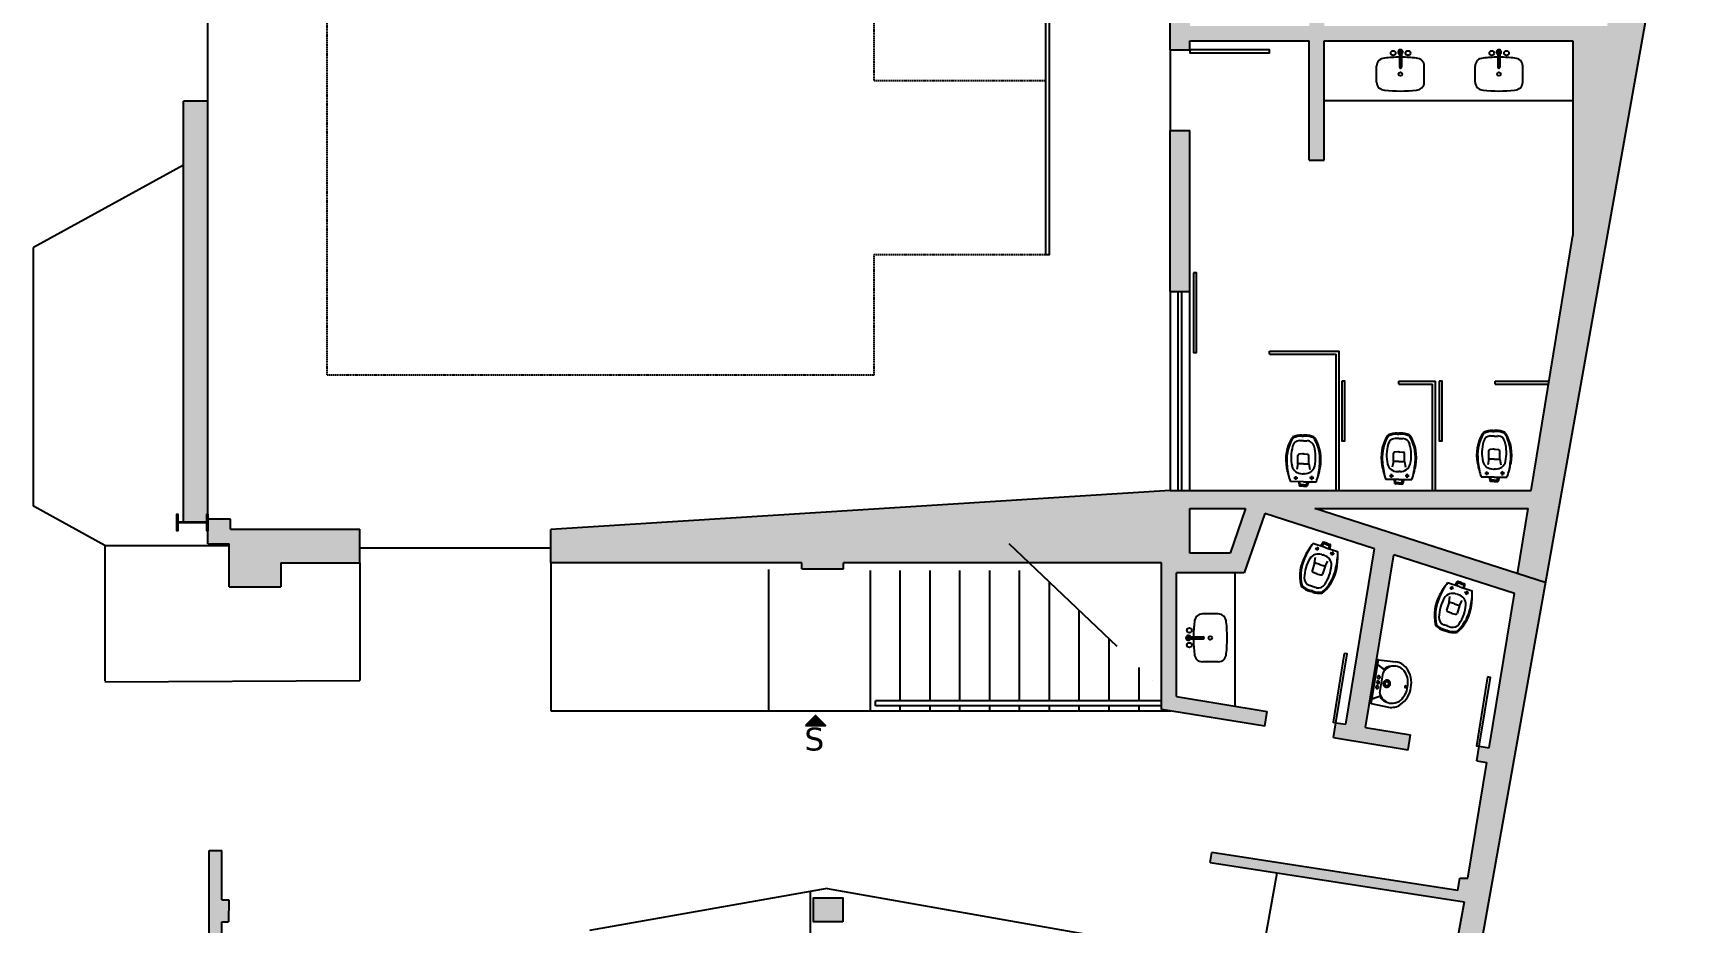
# Model space of a CAD drawing. Extents: x -21354 to 15991, y -13146 to -3381.
# Drawn here: x -19539 to -17862, y -9282 to -8388 of the extents above; entities that cross this region are included whole.
import ezdxf

# ---------------------------------------------------------------- set-up
doc = ezdxf.new("R2010")
doc.units = 0
doc.header["$LTSCALE"] = 100
doc.header["$MEASUREMENT"] = 0
for name, pattern in [('DASHDOT', [2.5, 1.5, -0.5, 0, -0.5]), ('DASHED', [19.05, 12.7, -6.35]), ('HIDDEN', [0.375, 0.25, -0.125])]:
    doc.linetypes.add(name, pattern=pattern)
doc.layers.get('0').update_dxf_attribs({"linetype": 'CONTINUOUS'})
for name, color, linetype in [('4 - HACHURA PAREDE', 251, 'CONTINUOUS'), ('4 - P01', 1, 'CONTINUOUS'), ('4 - P02', 2, 'CONTINUOUS'), ('4 - P03', 3, 'CONTINUOUS'), ('4 - P04', 4, 'CONTINUOUS'), ('4 - P05', 5, 'CONTINUOUS'), ('4 - P06', 6, 'CONTINUOUS'), ('4 - SIMBOLOS', 2, 'CONTINUOUS'), ('4 - TRACP', 1, 'DASHDOT'), ('5 - TEXTO', 1, 'CONTINUOUS'), ('6 - 9.SINALIZAÇÃO', 50, 'CONTINUOUS'), ('HACHURA PAREDE', 250, 'CONTINUOUS')]:
    doc.layers.add(name, color=color, linetype=linetype)
doc.styles.add('NUMERAÇAO', font='verdana.TTF', dxfattribs={"height": 30})

msp = doc.modelspace()

# ---------------------------------------------------------------- hatches: boundary and pattern name
at = {"layer": '4 - HACHURA PAREDE'}
h = msp.add_hatch(color=251, dxfattribs=at)
h.paths.add_polyline_path([(-18018.3, -8940.1), (-18251, -8865.5), (-18036.3, -8865.5), (-18047, -8930.9), (-18018.3, -8940.1), (-17862, -8057.3), (-18396.4, -8057.3), (-18396.4, -8077.3), (-17907.4, -8077.3), (-17957, -8380.3), (-18241.4, -8380.3), (-18241.4, -8260.3), (-18256.4, -8260.3), (-18256.4, -8380.3), (-18376.4, -8380.3), (-18376.4, -8364.3), (-18396.4, -8364.3), (-18396.4, -8404.3), (-18376.4, -8404.3), (-18376.4, -8395.3), (-18256.4, -8395.3), (-18256.4, -8515.3), (-18241.4, -8515.3), (-18241.4, -8395.3), (-17991.4, -8395.3), (-17991.4, -8591), (-18033.3, -8847.3), (-18396.4, -8847.3), (-18396.4, -8847.3), (-18559.5, -8857.5), (-18538.1, -8920), (-18404.9, -8920), (-18404.9, -9067.3), (-18396.2, -9068.7), (-18301.1, -9084.2), (-18298.7, -9069.4), (-18390, -9054.5), (-18390, -8930), (-18321.8, -8930), (-18301, -8870.5), (-18190.8, -8905.8), (-18219.7, -9082.3), (-18229.6, -9080.7), (-18232, -9095.5), (-18157, -9107.8), (-18154.6, -9093), (-18200, -9085.6), (-18171.6, -8912), (-18050.3, -8950.9), (-18075.6, -9105.9), (-18085.5, -9104.3), (-18087.9, -9119.1), (-18078, -9120.7), (-18097, -9236.8), (-18105.1, -9236.8), (-18107.2, -9249.3), (-18354.4, -9211), (-18356, -9221.3), (-18100.9, -9260.8), (-18157.9, -9579.8), (-18165.3, -9578.5), (-18170.3, -9606.5), (-18162.9, -9607.9), (-18220.7, -9931.7), (-18229, -9930.3), (-18233.6, -9955.8), (-18225.2, -9957.3), (-18282.4, -10277.8), (-18290.3, -10276.4), (-18296.3, -10309.8), (-18380.1, -10309.8), (-18438.7, -10917.3), (-18532.7, -11917.3), (-18614.7, -12864.3), (-18615, -12864.3), (-18645.7, -12864.3), (-18645.7, -12932.3), (-18595.5, -12932.3), (-18507.8, -11919.5), (-18413.8, -10919.6), (-18357.4, -10334.8), (-18267.2, -10334.8)])
h.paths.add_polyline_path([(-18336, -8910.1), (-18376.4, -8910.1), (-18376.4, -8865.5), (-18320.4, -8865.5)], flags=16)
h = msp.add_hatch(color=251, dxfattribs=at)
h.paths.add_polyline_path([(-19363.7, -8456), (-19388, -8456), (-19388.2, -8878.9), (-19364.7, -8878.9), (-19364.7, -8870.9), (-19363.7, -8870.9)])
h.paths.add_polyline_path([(-19018.7, -8886.5), (-19018.7, -8920), (-18766.5, -8920), (-18766.5, -8926), (-18724.5, -8926), (-18724.5, -8920), (-18538.1, -8920), (-18553.2, -8857.2)])
h.paths.add_polyline_path([(-19290.2, -8944), (-19290.2, -8920), (-19210.7, -8920), (-19210.7, -8886), (-19363.7, -8886), (-19363.7, -8901), (-19342.2, -8901), (-19342.2, -8944)])
for points in [[(-18376.4, -8485.3), (-18396.4, -8485.3), (-18396.4, -8647.3), (-18376.4, -8647.3)], [(-19349.7, -9209), (-19362.2, -9209), (-19362.2, -12719), (-19337.2, -12719), (-19337.2, -10294.8), (-19341.7, -10294.8), (-19341.7, -10268.8), (-19349.7, -10268.8), (-19349.7, -9965.8), (-19342.2, -9965.8), (-19342.7, -9940.8), (-19349.7, -9940.8), (-19349.7, -9623.3), (-19342.2, -9623.3), (-19342.4, -9601.3), (-19349.7, -9601.3), (-19349.7, -9280.8), (-19342.7, -9280.8), (-19342.5, -9258.8), (-19349.7, -9258.8)]]:
    msp.add_hatch(color=251, dxfattribs=at).paths.add_polyline_path(points)
h = msp.add_hatch(color=251, dxfattribs=at)
h.paths.add_polyline_path([(-18725.2, -9256.8), (-18754.7, -9256.8), (-18754.7, -9280.8), (-18725.2, -9280.8)])
h.paths.add_polyline_path([(-18725.2, -9596.3), (-18754.7, -9596.3), (-18754.7, -9619.8), (-18725.2, -9619.8)])
h.paths.add_polyline_path([(-18725.2, -9939.8), (-18754.7, -9939.8), (-18754.7, -9962.8), (-18725.2, -9962.8)])
h.paths.add_polyline_path([(-18725.2, -10279.8), (-18754.7, -10279.8), (-18754.7, -10309.3), (-18725.2, -10309.3)])
at = {"layer": '4 - SIMBOLOS'}
msp.add_hatch(color=251, dxfattribs=at).paths.add_polyline_path([(-18762.9, -9083.6), (-18742.9, -9083.6), (-18752.9, -9073.6)])
at = {"layer": 'HACHURA PAREDE', "ltscale": 0.2}
h = msp.add_hatch(color=251, dxfattribs=at)
h.dxf.hatch_style = 1
h.paths.add_polyline_path([(-19340.7, -8876), (-19363.7, -8876), (-19363.7, -8886), (-19340.7, -8886)])

# ---------------------------------------------------------------- linework, layer by layer
at = {"color": 251}
for p, q in [((-18165.8, -8406.6), (-18165.8, -8421.6)), ((-18163.8, -8406.6), (-18163.8, -8421.6)), ((-18066.8, -8406.6), (-18066.8, -8421.6)), ((-18064.8, -8406.6), (-18064.8, -8421.6)), ((-18188.8, -8436.7), (-18188.8, -8420.7)), ((-18140.8, -8436.7), (-18140.8, -8420.7)), ((-18089.8, -8436.7), (-18089.8, -8420.7)), ((-18041.8, -8436.7), (-18041.8, -8420.7)), ((-18072.1, -8787.1), (-18070.5, -8787.1)), ((-18069, -8787.1), (-18070.5, -8787.1)), ((-18262.4, -8797.2), (-18266.2, -8797.2)), ((-18263.9, -8791.8), (-18262.4, -8791.8)), ((-18263.9, -8792.8), (-18262.4, -8792.8)), ((-18260.8, -8791.8), (-18262.4, -8791.8)), ((-18260.8, -8792.8), (-18262.4, -8792.8)), ((-18262.4, -8797.2), (-18258.5, -8797.2)), ((-18166.4, -8795), (-18170.2, -8795)), ((-18168, -8789.6), (-18166.4, -8789.6)), ((-18168, -8790.6), (-18166.4, -8790.6)), ((-18164.8, -8789.6), (-18166.4, -8789.6)), ((-18164.8, -8790.6), (-18166.4, -8790.6)), ((-18166.4, -8795), (-18162.5, -8795)), ((-18070.5, -8792.5), (-18074.4, -8792.5)), ((-18072.1, -8788.1), (-18070.5, -8788.1)), ((-18069, -8788.1), (-18070.5, -8788.1)), ((-18070.5, -8792.5), (-18066.7, -8792.5)), ((-18274.8, -8814.1), (-18274.8, -8814)), ((-18267.9, -8820.4), (-18269, -8826)), ((-18267.9, -8820.4), (-18267.9, -8812.1)), ((-18262.4, -8820.4), (-18267.9, -8820.4)), ((-18266.3, -8810.8), (-18266.8, -8810.9)), ((-18263.4, -8810.5), (-18266.3, -8810.8)), ((-18262.4, -8810.5), (-18263.4, -8810.5)), ((-18262.4, -8810.5), (-18262.4, -8810.5)), ((-18262.4, -8810.5), (-18262.4, -8810.5)), ((-18262.4, -8810.5), (-18261.4, -8810.5)), ((-18262.4, -8820.4), (-18256.8, -8820.4)), ((-18261.4, -8810.5), (-18258.5, -8810.8)), ((-18258.5, -8810.8), (-18258, -8810.9)), ((-18256.8, -8820.4), (-18256.8, -8812.1)), ((-18256.8, -8820.4), (-18255.8, -8826)), ((-18250, -8814.1), (-18250, -8814)), ((-18178.8, -8811.9), (-18178.8, -8811.8)), ((-18171.9, -8818.2), (-18173, -8823.8)), ((-18171.9, -8818.2), (-18171.9, -8809.9)), ((-18166.4, -8818.2), (-18171.9, -8818.2)), ((-18170.3, -8808.7), (-18170.8, -8808.7)), ((-18167.4, -8808.4), (-18170.3, -8808.7)), ((-18166.4, -8808.4), (-18167.4, -8808.4)), ((-18166.4, -8808.4), (-18166.4, -8808.4)), ((-18166.4, -8808.4), (-18166.4, -8808.4)), ((-18166.4, -8808.4), (-18165.4, -8808.4)), ((-18166.4, -8818.2), (-18160.8, -8818.2)), ((-18165.4, -8808.4), (-18162.5, -8808.7)), ((-18162.5, -8808.7), (-18162, -8808.7)), ((-18160.8, -8818.2), (-18160.8, -8809.9)), ((-18160.8, -8818.2), (-18159.8, -8823.8)), ((-18154, -8811.9), (-18154, -8811.8)), ((-18082.9, -8809.4), (-18082.9, -8809.3)), ((-18076.1, -8815.7), (-18077.1, -8821.3)), ((-18076.1, -8815.7), (-18076.1, -8807.4)), ((-18070.5, -8815.7), (-18076.1, -8815.7)), ((-18074.4, -8806.1), (-18075, -8806.2)), ((-18071.5, -8805.8), (-18074.4, -8806.1)), ((-18070.5, -8805.8), (-18071.5, -8805.8)), ((-18070.5, -8805.8), (-18070.5, -8805.8)), ((-18070.5, -8805.8), (-18070.5, -8805.8)), ((-18070.5, -8805.8), (-18069.5, -8805.8)), ((-18070.5, -8815.7), (-18065, -8815.7)), ((-18069.5, -8805.8), (-18066.6, -8806.1)), ((-18066.6, -8806.1), (-18066.1, -8806.2)), ((-18065, -8815.7), (-18065, -8807.4)), ((-18065, -8815.7), (-18063.9, -8821.3)), ((-18058.1, -8809.4), (-18058.1, -8809.3)), ((-18271.9, -8834.7), (-18267.9, -8834.7)), ((-18269.9, -8836.7), (-18269.9, -8832.7)), ((-18263.5, -8830.4), (-18262.4, -8830.4)), ((-18262.4, -8830.4), (-18262.4, -8830.4)), ((-18262.4, -8830.4), (-18262.4, -8830.4)), ((-18261.2, -8830.4), (-18262.4, -8830.4)), ((-18251.9, -8834.7), (-18256.1, -8834.7)), ((-18254, -8836.8), (-18254, -8832.6)), ((-18254, -8834.7), (-18251.9, -8834.7)), ((-18166.4, -8836.2), (-18179.4, -8836.2)), ((-18175.9, -8832.5), (-18171.9, -8832.5)), ((-18173.9, -8834.6), (-18173.9, -8830.5)), ((-18171.4, -8836.2), (-18170.4, -8840.3)), ((-18169.8, -8839.4), (-18169.8, -8836.2)), ((-18167.5, -8828.2), (-18166.4, -8828.2)), ((-18166.4, -8828.2), (-18166.4, -8828.2)), ((-18166.4, -8828.2), (-18166.4, -8828.2)), ((-18165.2, -8828.2), (-18166.4, -8828.2)), ((-18166.4, -8836.2), (-18153.4, -8836.2)), ((-18163, -8839.4), (-18163, -8836.2)), ((-18161.4, -8836.2), (-18162.4, -8840.3)), ((-18156, -8832.5), (-18160.2, -8832.5)), ((-18158, -8834.6), (-18158, -8830.4)), ((-18158, -8832.5), (-18156, -8832.5)), ((-18070.5, -8833.7), (-18083.6, -8833.7)), ((-18080.1, -8830), (-18076.1, -8830)), ((-18078.1, -8832), (-18078.1, -8828)), ((-18075.6, -8833.7), (-18074.6, -8837.7)), ((-18074.6, -8837.6), (-18074.6, -8837.4)), ((-18070.5, -8836.9), (-18074.1, -8836.9)), ((-18074, -8836.9), (-18074, -8833.7)), ((-18071.7, -8825.7), (-18070.5, -8825.7)), ((-18070.5, -8825.7), (-18070.5, -8825.7)), ((-18070.5, -8825.7), (-18070.5, -8825.7)), ((-18069.4, -8825.7), (-18070.5, -8825.7)), ((-18070.5, -8833.7), (-18057.5, -8833.7)), ((-18070.5, -8836.9), (-18067, -8836.9)), ((-18067.1, -8836.9), (-18067.1, -8833.7)), ((-18065.5, -8833.7), (-18066.5, -8837.7)), ((-18066.5, -8837.6), (-18066.5, -8837.4)), ((-18060.1, -8830), (-18064.3, -8830)), ((-18062.2, -8832.1), (-18062.2, -8827.9)), ((-18062.2, -8830), (-18060.1, -8830)), ((-18262.4, -8838.4), (-18275.4, -8838.3)), ((-18267.4, -8838.4), (-18266.4, -8842.4)), ((-18266.4, -8842.3), (-18266.4, -8842)), ((-18262.4, -8841.6), (-18265.9, -8841.6)), ((-18262.4, -8842.8), (-18265.9, -8842.8)), ((-18265.8, -8841.6), (-18265.8, -8838.4)), ((-18262.4, -8838.4), (-18249.3, -8838.4)), ((-18262.4, -8841.6), (-18258.8, -8841.6)), ((-18262.4, -8842.8), (-18258.8, -8842.8)), ((-18258.9, -8841.6), (-18258.9, -8838.4)), ((-18257.3, -8838.4), (-18258.4, -8842.4)), ((-18258.3, -8842.3), (-18258.3, -8842)), ((-18170.4, -8840.2), (-18170.4, -8839.9)), ((-18166.4, -8839.4), (-18169.9, -8839.4)), ((-18166.4, -8840.6), (-18169.9, -8840.6)), ((-18166.4, -8839.4), (-18162.8, -8839.4)), ((-18166.4, -8840.6), (-18162.8, -8840.6)), ((-18162.4, -8840.2), (-18162.4, -8839.9)), ((-18070.5, -8838.1), (-18074.1, -8838.1)), ((-18070.5, -8838.1), (-18067, -8838.1)), ((-18240.3, -8904.5), (-18252.7, -8900.6)), ((-18248, -8903.8), (-18249.2, -8907.6)), ((-18245.1, -8903), (-18242.9, -8899.4)), ((-18242.6, -8900.4), (-18243.6, -8903.5)), ((-18242.9, -8899.5), (-18243, -8899.8)), ((-18239.3, -8901.5), (-18242.7, -8900.4)), ((-18238.9, -8900.3), (-18242.3, -8899.2)), ((-18240.3, -8904.5), (-18227.9, -8908.5)), ((-18239.3, -8901.5), (-18235.9, -8902.6)), ((-18238.9, -8900.3), (-18235.6, -8901.4)), ((-18236.1, -8902.5), (-18237, -8905.6)), ((-18235.5, -8906.1), (-18235.2, -8901.9)), ((-18235.3, -8902), (-18235.3, -8902.3)), ((-18251.1, -8920), (-18253.6, -8927.9)), ((-18251.1, -8920), (-18250.3, -8914.3)), ((-18245.8, -8921.7), (-18251.1, -8920)), ((-18250.5, -8905.1), (-18246.7, -8906.3)), ((-18243.8, -8911.8), (-18242.7, -8912.1)), ((-18242.7, -8912.1), (-18242.7, -8912.1)), ((-18242.7, -8912.1), (-18242.7, -8912.1)), ((-18241.6, -8912.5), (-18242.7, -8912.1)), ((-18240.5, -8923.4), (-18237.8, -8918.3)), ((-18231.5, -8911.2), (-18235.5, -8909.9)), ((-18232.8, -8908.6), (-18234.1, -8912.6)), ((-18233.5, -8910.6), (-18231.5, -8911.2)), ((-18259.5, -8923.9), (-18259.5, -8924)), ((-18252.4, -8929.6), (-18252.9, -8929.4)), ((-18249.7, -8930.7), (-18252.4, -8929.6)), ((-18248.8, -8931.1), (-18249.7, -8930.7)), ((-18248.8, -8931.1), (-18248.8, -8931.1)), ((-18248.8, -8931.1), (-18248.8, -8931.1)), ((-18248.8, -8931.1), (-18247.8, -8931.4)), ((-18247.8, -8931.4), (-18245, -8931.9)), ((-18245.8, -8921.7), (-18240.5, -8923.4)), ((-18245, -8931.9), (-18244.5, -8932.1)), ((-18240.5, -8923.4), (-18243, -8931.2)), ((-18235.9, -8931.5), (-18235.9, -8931.5)), ((-18252.9, -8943.8), (-18256.5, -8942.6)), ((-18256, -8948.4), (-18254.5, -8948.9)), ((-18255.7, -8947.5), (-18254.2, -8947.9)), ((-18253, -8949.4), (-18254.5, -8948.9)), ((-18252.7, -8948.4), (-18254.2, -8947.9)), ((-18252.9, -8943.8), (-18249.2, -8944.9)), ((-18105.1, -8944.1), (-18117.5, -8940.1)), ((-18115.9, -8959.6), (-18115.1, -8953.9)), ((-18115.3, -8944.7), (-18111.5, -8945.9)), ((-18112.8, -8943.4), (-18114, -8947.2)), ((-18109.9, -8942.6), (-18107.7, -8939)), ((-18108.6, -8951.3), (-18107.5, -8951.7)), ((-18107.4, -8940), (-18108.4, -8943.1)), ((-18107.7, -8939.1), (-18107.8, -8939.4)), ((-18104.1, -8941.1), (-18107.5, -8940)), ((-18107.5, -8951.7), (-18107.5, -8951.7)), ((-18107.5, -8951.7), (-18107.5, -8951.7)), ((-18106.4, -8952), (-18107.5, -8951.7)), ((-18103.7, -8939.9), (-18107.1, -8938.8)), ((-18105.1, -8944.1), (-18092.7, -8948.1)), ((-18104.1, -8941.1), (-18100.7, -8942.1)), ((-18103.7, -8939.9), (-18100.4, -8941)), ((-18100.8, -8942.1), (-18101.8, -8945.2)), ((-18100.3, -8945.6), (-18100, -8941.5)), ((-18096.3, -8950.8), (-18100.3, -8949.5)), ((-18100, -8941.6), (-18100.1, -8941.8)), ((-18097.6, -8948.1), (-18098.9, -8952.1)), ((-18098.3, -8950.1), (-18096.3, -8950.8)), ((-18347.9, -8971.4), (-18363.9, -8971.4)), ((-18124.3, -8963.5), (-18124.3, -8963.5)), ((-18115.9, -8959.6), (-18118.4, -8967.4)), ((-18117.2, -8969.1), (-18117.7, -8968.9)), ((-18114.5, -8970.3), (-18117.2, -8969.1)), ((-18110.6, -8961.3), (-18115.9, -8959.6)), ((-18113.6, -8970.6), (-18114.5, -8970.3)), ((-18113.6, -8970.6), (-18113.6, -8970.6)), ((-18113.6, -8970.6), (-18113.6, -8970.6)), ((-18113.6, -8970.6), (-18112.6, -8970.9)), ((-18112.6, -8970.9), (-18109.8, -8971.5)), ((-18110.6, -8961.3), (-18105.3, -8962.9)), ((-18109.8, -8971.5), (-18109.3, -8971.6)), ((-18105.3, -8962.9), (-18107.8, -8970.8)), ((-18105.3, -8962.9), (-18102.6, -8957.9)), ((-18100.7, -8971), (-18100.7, -8971.1)), ((-18117.7, -8983.3), (-18121.3, -8982.2)), ((-18120.8, -8988), (-18119.3, -8988.5)), ((-18120.5, -8987), (-18119, -8987.5)), ((-18117.8, -8988.9), (-18119.3, -8988.5)), ((-18117.5, -8988), (-18119, -8987.5)), ((-18117.7, -8983.3), (-18114, -8984.5)), ((-18378, -8994.4), (-18363, -8994.4)), ((-18378, -8996.4), (-18363, -8996.4)), ((-18347.9, -9019.4), (-18363.9, -9019.4)), ((-18194.9, -9060.3), (-18188, -9018.3)), ((-18194.1, -9061.4), (-18186.9, -9017.5)), ((-18180.3, -9027.4), (-18187.7, -9022.1)), ((-18187.7, -9022.1), (-18180.7, -9027.9)), ((-18186.9, -9017.4), (-18169.3, -9019.6)), ((-18185.4, -9050.6), (-18182.1, -9030.4)), ((-18193.3, -9056.7), (-18184.9, -9053.5)), ((-18184.6, -9054), (-18193.3, -9056.7)), ((-18194.1, -9061.4), (-18176.7, -9065))]:
    msp.add_line(p, q, dxfattribs=at)
for centre, radius in [((-18172.1, -8407.6), 2.4), ((-18157.2, -8407.6), 2.4), ((-18073, -8407.6), 2.4), ((-18058.2, -8407.6), 2.4), ((-18164.8, -8428.7), 1.82), ((-18065.8, -8428.7), 1.82), ((-18269.9, -8834.7), 0.849), ((-18269.9, -8834.7), 0.0849), ((-18254, -8834.7), 0.849), ((-18173.9, -8832.5), 0.849), ((-18173.9, -8832.5), 0.0849), ((-18158, -8832.5), 0.849), ((-18078.1, -8830), 0.849), ((-18078.1, -8830), 0.0849), ((-18062.2, -8830), 0.849), ((-18248.6, -8905.7), 0.849), ((-18248.6, -8905.7), 0.0849), ((-18233.5, -8910.6), 0.849), ((-18113.4, -8945.3), 0.849), ((-18113.4, -8945.3), 0.0849), ((-18098.3, -8950.1), 0.849), ((-18377, -8987.8), 2.4), ((-18377, -9002.7), 2.4), ((-18355.9, -8995.4), 1.82)]:
    msp.add_circle(centre, radius, dxfattribs=at)
for centre, radius, start, end in [((-18180.8, -8420.7), 8, 90, 180), ((-18164.8, -8540.2), 128.5, 90.4459, 97.1527), ((-18164.8, -8406.6), 2.4, 294.6082, 245.3918), ((-18164.8, -8406.6), 1, 0, 180), ((-18164.8, -8540.2), 128.5, 82.8473, 89.5541), ((-18148.8, -8420.7), 8, 0, 90), ((-18081.8, -8420.7), 8, 90, 180), ((-18065.8, -8540.2), 128.5, 90.4459, 97.1527), ((-18065.8, -8406.6), 2.4, 294.6082, 245.3918), ((-18065.8, -8406.6), 1, 0, 180), ((-18065.8, -8540.2), 128.5, 82.8473, 89.5541), ((-18049.8, -8420.7), 8, 0, 90), ((-18164.8, -8421.6), 1, 180, 0), ((-18065.8, -8421.6), 1, 180, 0), ((-18180.8, -8436.7), 8, 180, 270), ((-18164.8, -8317.2), 128.5, 262.8473, 277.1527), ((-18148.8, -8436.7), 8, 270, 0), ((-18081.8, -8436.7), 8, 180, 270), ((-18065.8, -8317.2), 128.5, 262.8473, 277.1527), ((-18049.8, -8436.7), 8, 270, 0), ((-18072.8, -8806.7), 19.7, 87.8476, 114.5667), ((-18068.2, -8806.7), 19.7, 65.4205, 92.1396), ((-18237.4, -8816.2), 42.6, 150.1595, 190.7565), ((-18237.4, -8816.2), 41.6, 150.1595, 183.2059), ((-18233.1, -8814), 41.6, 164.415, 192.2745), ((-18271.4, -8796.7), 3.42, 114.5667, 150.1595), ((-18271.4, -8796.7), 2.45, 114.5667, 150.1595), ((-18265.7, -8804.9), 7.78, 93.472, 164.415), ((-18264.7, -8811.4), 19.7, 87.8476, 114.5667), ((-18264.7, -8811.4), 18.7, 87.8476, 114.5667), ((-18260.1, -8811.4), 19.7, 65.4205, 92.1396), ((-18260.1, -8811.4), 18.7, 65.4205, 92.1396), ((-18259, -8804.9), 7.78, 15.5722, 86.5152), ((-18253.3, -8796.7), 2.45, 29.8277, 65.4205), ((-18253.3, -8796.7), 3.42, 29.8277, 65.4205), ((-18291.6, -8814), 41.6, 347.7126, 15.5722), ((-18287.3, -8816.2), 41.6, 356.7812, 29.8277), ((-18287.3, -8816.2), 42.6, 349.2306, 29.8277), ((-18141.5, -8814), 42.6, 150.1595, 190.7565), ((-18141.5, -8814), 41.6, 150.1595, 183.2059), ((-18137.1, -8811.9), 41.6, 164.415, 192.2745), ((-18175.4, -8794.5), 3.42, 114.5667, 150.1595), ((-18175.4, -8794.5), 2.45, 114.5667, 150.1595), ((-18169.8, -8802.8), 7.78, 93.472, 164.415), ((-18168.7, -8809.3), 19.7, 87.8476, 114.5667), ((-18168.7, -8809.3), 18.7, 87.8476, 114.5667), ((-18164.1, -8809.3), 19.7, 65.4205, 92.1396), ((-18164.1, -8809.3), 18.7, 65.4205, 92.1396), ((-18163, -8802.8), 7.78, 15.5722, 86.5152), ((-18157.3, -8794.5), 2.45, 29.8277, 65.4205), ((-18157.3, -8794.5), 3.42, 29.8277, 65.4205), ((-18195.6, -8811.9), 41.6, 347.7126, 15.5722), ((-18191.3, -8814), 41.6, 356.7812, 29.8277), ((-18191.3, -8814), 42.6, 349.2306, 29.8277), ((-18045.6, -8811.5), 42.6, 150.1595, 190.7565), ((-18045.6, -8811.5), 41.6, 150.1595, 183.2059), ((-18041.3, -8809.3), 41.6, 164.415, 192.2745), ((-18079.6, -8792), 3.42, 114.5667, 150.1595), ((-18079.6, -8792), 2.45, 114.5667, 150.1595), ((-18073.9, -8800.2), 7.78, 93.472, 164.415), ((-18072.8, -8806.7), 18.7, 87.8476, 114.5667), ((-18068.2, -8806.7), 18.7, 65.4205, 92.1396), ((-18067.2, -8800.2), 7.78, 15.5722, 86.5152), ((-18061.5, -8792), 2.45, 29.8277, 65.4205), ((-18061.5, -8792), 3.42, 29.8277, 65.4205), ((-18099.8, -8809.3), 41.6, 347.7126, 15.5722), ((-18095.5, -8811.5), 41.6, 356.7812, 29.8277), ((-18095.5, -8811.5), 42.6, 349.2306, 29.8277), ((-18184.7, -8813.2), 94.5, 183.2059, 192.8461), ((-18266.7, -8812.1), 1.22, 94.6509, 179.9872), ((-18258.1, -8812.1), 1.22, 0, 85.3362), ((-18340.1, -8813.2), 94.5, 347.1411, 356.7812), ((-18088.7, -8811.1), 94.5, 183.2059, 192.8461), ((-18167.9, -8818), 10.3, 195.0956, 271.9715), ((-18170.7, -8809.9), 1.22, 94.6509, 179.9872), ((-18164.9, -8818), 10.3, 268.0157, 344.8916), ((-18162.1, -8809.9), 1.22, 0, 85.3362), ((-18244.1, -8811), 94.5, 347.1411, 356.7812), ((-17996.2, -8802.1), 92.9, 190.7565, 199.865), ((-17992.8, -8808.5), 94.5, 183.2059, 192.8461), ((-18072, -8815.4), 10.3, 195.0956, 271.9715), ((-18074.9, -8807.4), 1.22, 94.6509, 179.9872), ((-18069, -8815.4), 10.3, 268.0157, 344.8916), ((-18066.2, -8807.4), 1.22, 0, 85.3362), ((-18144.9, -8802.1), 92.9, 340.1222, 349.2306), ((-18148.2, -8808.5), 94.5, 347.1411, 356.7812), ((-18188, -8806.8), 92.9, 190.7565, 199.865), ((-18263.9, -8820.1), 10.3, 195.0956, 271.9715), ((-18260.9, -8820.1), 10.3, 268.0157, 344.8916), ((-18336.7, -8806.8), 92.9, 340.1222, 349.2306), ((-18092.1, -8804.6), 92.9, 190.7565, 199.865), ((-18240.7, -8804.6), 92.9, 340.1222, 349.2306), ((-18074.1, -8837.4), 0.489, 89.9872, 179.9872), ((-18074.1, -8837.6), 0.489, 179.9872, 269.9872), ((-18067, -8837.4), 0.489, 0, 90), ((-18067, -8837.6), 0.489, 270, 0), ((-18265.9, -8842), 0.489, 89.9872, 179.9872), ((-18265.9, -8842.3), 0.489, 179.9872, 269.9872), ((-18258.8, -8842), 0.489, 0, 90), ((-18258.8, -8842.3), 0.489, 270, 0), ((-18169.9, -8839.9), 0.489, 89.9872, 179.9872), ((-18169.9, -8840.2), 0.489, 179.9872, 269.9872), ((-18162.8, -8839.9), 0.489, 0, 90), ((-18162.8, -8840.2), 0.489, 270, 0), ((-18174, -8952.2), 94.5, 149.3836, 159.0238), ((-18179.1, -8957.3), 92.9, 142.3647, 151.4732), ((-18242.6, -8899.9), 0.489, 162.2425, 252.2425), ((-18242.5, -8899.7), 0.489, 72.2425, 162.2425), ((-18235.8, -8902.1), 0.489, 252.2297, 342.2297), ((-18235.7, -8901.9), 0.489, 342.2297, 72.2297), ((-18223.3, -8933.3), 42.6, 151.4732, 192.0702), ((-18223.3, -8933.3), 41.6, 159.0238, 192.0702), ((-18219.9, -8936.6), 41.6, 149.9552, 177.8147), ((-18247.3, -8921.4), 10.3, 70.2582, 147.1341), ((-18244.4, -8922.4), 10.3, 357.3381, 74.214), ((-18322, -8904.8), 94.5, 345.4485, 355.0886), ((-18320.7, -8911.9), 92.9, 352.9991, 2.1075), ((-18253.7, -8935.3), 7.78, 177.8147, 248.7577), ((-18252.4, -8928.2), 1.22, 162.2425, 247.5788), ((-18244.2, -8930.9), 1.22, 256.8935, 342.2297), ((-18270.8, -8918.1), 41.6, 312.402, 345.4485), ((-18270.8, -8918.1), 42.6, 312.402, 352.9991), ((-18275.6, -8918.8), 41.6, 326.6575, 354.5171), ((-18261.6, -8941.5), 3.42, 192.0702, 227.663), ((-18261.6, -8941.5), 2.45, 192.0702, 227.663), ((-18250.7, -8929.5), 19.7, 227.663, 254.3821), ((-18250.7, -8929.5), 18.7, 227.663, 254.3821), ((-18246.3, -8930.9), 19.7, 250.0901, 276.8092), ((-18246.3, -8930.9), 18.7, 250.0901, 276.8092), ((-18247.3, -8937.4), 7.78, 255.7145, 326.6575), ((-18244.4, -8947), 2.45, 276.8092, 312.402), ((-18244.4, -8947), 3.42, 276.8092, 312.402), ((-18088.1, -8972.8), 42.6, 151.4732, 192.0702), ((-18038.8, -8991.8), 94.5, 149.3836, 159.0238), ((-18043.9, -8996.9), 92.9, 142.3647, 151.4732), ((-18112.1, -8961), 10.3, 70.2582, 147.1341), ((-18107.3, -8939.5), 0.489, 162.2425, 252.2425), ((-18107.3, -8939.3), 0.489, 72.2425, 162.2425), ((-18109.2, -8961.9), 10.3, 357.3381, 74.214), ((-18100.6, -8941.7), 0.489, 252.2297, 342.2297), ((-18100.5, -8941.4), 0.489, 342.2297, 72.2297), ((-18186.8, -8944.4), 94.5, 345.4485, 355.0886), ((-18185.5, -8951.5), 92.9, 352.9991, 2.1075), ((-18363.9, -8979.4), 8, 90, 180), ((-18347.9, -8979.4), 8, 0, 90), ((-18088.1, -8972.8), 41.6, 159.0238, 192.0702), ((-18084.6, -8976.2), 41.6, 149.9552, 177.8147), ((-18117.2, -8967.8), 1.22, 162.2425, 247.5788), ((-18109, -8970.4), 1.22, 256.8935, 342.2297), ((-18135.6, -8957.6), 41.6, 312.402, 345.4485), ((-18135.6, -8957.6), 42.6, 312.402, 352.9991), ((-18140.4, -8958.4), 41.6, 326.6575, 354.5171), ((-18244.4, -8995.4), 128.5, 172.8473, 179.5541), ((-18467.4, -8995.4), 128.5, 352.8473, 7.1527), ((-18126.4, -8981), 3.42, 192.0702, 227.663), ((-18126.4, -8981), 2.45, 192.0702, 227.663), ((-18115.5, -8969), 19.7, 227.663, 254.3821), ((-18115.5, -8969), 18.7, 227.663, 254.3821), ((-18118.5, -8974.9), 7.78, 177.8147, 248.7577), ((-18111.1, -8970.4), 18.7, 250.0901, 276.8092), ((-18112.1, -8977), 7.78, 255.7145, 326.6575), ((-18109.2, -8986.6), 2.45, 276.8092, 312.402), ((-18378, -8995.4), 2.4, 24.6082, 335.3918), ((-18378, -8995.4), 1, 90, 270), ((-18244.4, -8995.4), 128.5, 180.4459, 187.1527), ((-18363, -8995.4), 1, 270, 90), ((-18111.1, -8970.4), 19.7, 250.0901, 276.8092), ((-18109.2, -8986.6), 3.42, 276.8092, 312.402), ((-18363.9, -9011.4), 8, 180, 270), ((-18347.9, -9011.4), 8, 270, 0), ((-18187, -9018.4), 0.966, 83.1248, 170.7146), ((-18171.4, -9035.1), 15.7, 36.7208, 82.4029), ((-18187.4, -9039.9), 1.38, 350.7146, 170.7146), ((-18178.4, -9031), 3.8, 141.9008, 170.7146), ((-18178.5, -9041.4), 3.55, 350.7146, 170.7146), ((-18171.1, -9036.7), 13, 134.5742, 141.9008), ((-18179.8, -9026.4), 0.537, 121.943, 284.8862), ((-18180, -9027.1), 0.401, 229.6178, 36.0216), ((-18172.5, -9037.6), 13.9, 86.1298, 123.0049), ((-18171.1, -9036.7), 13, 67.1888, 131.0652), ((-18171, -9036.3), 12.6, 29.3328, 67.1888), ((-18178.8, -9040.7), 21.6, 349.0643, 29.3329), ((-18178.8, -9040.7), 25, 349.2907, 36.7208), ((-18187.4, -9039.9), 1.38, 170.7146, 350.7146), ((-18181.7, -9051.3), 3.8, 170.7146, 199.5284), ((-18173, -9048.2), 13, 199.5284, 206.855), ((-18184.5, -9055.2), 0.537, 56.543, 219.4862), ((-18174, -9046.9), 13.9, 218.4244, 255.2994), ((-18184.5, -9054.4), 0.401, 305.4077, 111.8114), ((-18173, -9048.2), 13, 210.3641, 274.2404), ((-18178.5, -9041.4), 3.55, 170.7146, 350.7146), ((-18178.5, -9041.4), 1.95, 350.7146, 170.7146), ((-18178.5, -9041.4), 1.95, 170.7146, 350.7146), ((-18179, -9041.9), 25, 304.7085, 352.1386), ((-18179, -9041.9), 21.6, 312.0964, 352.365), ((-18193.9, -9060.4), 0.966, 170.7146, 258.3044), ((-18173.7, -9049.6), 15.7, 259.0264, 304.7085), ((-18173, -9048.6), 12.6, 274.2404, 312.0964)]:
    msp.add_arc(centre, radius, start, end, dxfattribs=at)
at = {"color": 251, "linetype": 'DASHED', "ltscale": 0.5}
for centre, start, end in [((-18186.6, -9035), 350.7146, 170.7146), ((-18186.6, -9035), 170.7146, 350.7146), ((-18188.2, -9044.9), 350.7146, 170.7146), ((-18188.2, -9044.9), 170.7146, 350.7146)]:
    msp.add_arc(centre, 1.38, start, end, dxfattribs=at)
at = {"color": 251, "linetype": 'ByBlock', "extrusion": (0, 0, -1)}
msp.add_ellipse((-18159.9, -9044.4), major_axis=(-0.19, -1.18), ratio=0.416667, start_param=3.141593, end_param=9.424778, dxfattribs=at)
at = {"layer": '4 - P01', "color": 251}
for p, q in [((-19363.7, -8456), (-19363.7, -8313.5)), ((-18697.6, -9068.8), (-18697.6, -8927.7)), ((-18667.6, -9058.8), (-18667.6, -8927.7)), ((-18637.6, -9058.8), (-18637.6, -8927.7)), ((-18607.6, -9058.8), (-18607.6, -8927.7)), ((-18577.6, -9058.8), (-18577.6, -8927.7)), ((-18547.6, -9058.8), (-18547.6, -8927.7)), ((-18517.6, -9058.8), (-18517.6, -8939.6)), ((-18487.6, -9058.8), (-18487.6, -8968.1)), ((-18457.6, -9058.8), (-18457.6, -8996.6)), ((-18427.6, -9058.8), (-18427.6, -9025.1)), ((-18800, -9068.8), (-18395.7, -9068.8)), ((-18667.6, -9068.8), (-18667.6, -9063.8)), ((-18637.6, -9068.8), (-18637.6, -9063.8)), ((-18607.6, -9068.8), (-18607.6, -9063.8)), ((-18577.6, -9068.8), (-18577.6, -9063.8)), ((-18547.6, -9068.8), (-18547.6, -9063.8)), ((-18517.6, -9068.8), (-18517.6, -9063.8)), ((-18487.6, -9068.8), (-18487.6, -9063.8)), ((-18457.6, -9068.8), (-18457.6, -9063.8)), ((-18427.6, -9068.8), (-18427.6, -9063.8))]:
    msp.add_line(p, q, dxfattribs=at)
at = {"layer": '4 - P01', "color": 251, "ltscale": 0.2}
msp.add_line((-19210.7, -8904.9), (-19018.7, -8905), dxfattribs=at)
at = {"layer": '4 - P02', "color": 251}
for p, q in [((-18396.4, -8404.3), (-18396.4, -8485.3)), ((-18241.4, -8455.3), (-17991.4, -8455.3)), ((-18241.4, -8455.3), (-17991.4, -8455.3)), ((-19388, -8520.1), (-19539, -8603.1)), ((-19539, -8863.1), (-19539, -8603.1)), ((-18396.4, -8647.3), (-18396.4, -8847.3)), ((-18388.4, -8647.3), (-18388.4, -8847.3)), ((-18384.4, -8847.3), (-18384.4, -8647.3)), ((-18376.4, -8847.3), (-18376.4, -8647.3)), ((-18296.4, -8707.3), (-18226.4, -8707.3)), ((-18296.4, -8710.3), (-18296.4, -8707.3)), ((-18296.4, -8710.3), (-18229.4, -8710.3)), ((-18229.4, -8847.3), (-18229.4, -8710.3)), ((-18226.4, -8847.3), (-18226.4, -8707.3)), ((-18166.4, -8737.3), (-18129.7, -8737.3)), ((-18166.4, -8740.3), (-18166.4, -8737.3)), ((-18166.4, -8740.3), (-18132.7, -8740.3)), ((-18132.7, -8847.3), (-18132.7, -8740.3)), ((-18129.7, -8847.3), (-18129.7, -8737.3)), ((-18069.7, -8737.3), (-18015.1, -8737.3)), ((-18069.7, -8740.3), (-18069.7, -8737.3)), ((-18069.7, -8740.3), (-18015.6, -8740.3)), ((-19467.2, -8902.7), (-19539, -8863.1)), ((-19467.2, -8902.7), (-19467.2, -9038.6)), ((-19467.2, -8902.7), (-19342.2, -8902.7)), ((-19210.7, -8920), (-19210.7, -9038.4)), ((-19018.7, -8920), (-19018.7, -9068.8)), ((-18331, -9064.2), (-18331, -8930.4)), ((-19467.2, -9039.7), (-19210.7, -9038.4)), ((-18404.9, -9058.8), (-18692.6, -9058.8)), ((-18692.6, -9063.8), (-18692.6, -9058.8)), ((-18404.9, -9063.8), (-18692.6, -9063.8)), ((-18289.1, -9231.8), (-18420.4, -9967.7)), ((-18741, -9247.3), (-18980, -9289.4)), ((-18741, -9247.3), (-18482.8, -9292.8))]:
    msp.add_line(p, q, dxfattribs=at)
at = {"layer": '4 - P02', "color": 251, "ltscale": 0.2}
msp.add_line((-19018.7, -9068.8), (-18800, -9068.8), dxfattribs=at)
at = {"layer": '4 - P02', "color": 251}
for points in [[(-18376.4, -8404.3), (-18376.4, -8407.3), (-18296.4, -8407.3), (-18296.4, -8404.3)], [(-18372.8, -8628.4), (-18372.8, -8708.4), (-18369.8, -8708.4), (-18369.8, -8628.4)], [(-18223.7, -8737.3), (-18223.7, -8797.3), (-18220.7, -8797.3), (-18220.7, -8737.3)], [(-18125.9, -8737.3), (-18125.9, -8797.3), (-18122.9, -8797.3), (-18122.9, -8737.3)], [(-18221.2, -9011.2), (-18232.5, -9080.2), (-18229.6, -9080.7), (-18218.3, -9011.6)], [(-18077.2, -9034.7), (-18088.4, -9103.8), (-18085.5, -9104.3), (-18074.2, -9035.2)]]:
    msp.add_lwpolyline(points, close=True, dxfattribs=at)
at = {"layer": '4 - P03', "color": 251, "ltscale": 0.2}
msp.add_lwpolyline([(-18517.7, -8280), (-18521.7, -8280), (-18521.7, -8610), (-18517.7, -8610)], close=True, dxfattribs=at)
at = {"layer": '4 - P04', "color": 251}
for p, q in [((-18800, -8926.7), (-18800, -9068.8)), ((-18800, -8926.7), (-18800, -9068.8)), ((-18758, -9250.3), (-18758, -9764.8))]:
    msp.add_line(p, q, dxfattribs=at)
at = {"layer": '4 - P05', "color": 251}
msp.add_lwpolyline([(-19393.7, -8879.9), (-19393.7, -8887.9), (-19394.7, -8887.9), (-19394.7, -8870.9), (-19393.7, -8870.9), (-19393.7, -8878.9), (-19364.7, -8878.9), (-19364.7, -8870.9), (-19363.7, -8870.9), (-19363.7, -8887.9), (-19364.7, -8887.9), (-19364.7, -8879.9)], close=True, dxfattribs=at)
at = {"layer": '4 - P06', "color": 251}
for p, q in [((-17862, -8057.3), (-18267.2, -10334.8)), ((-18396.4, -8404.3), (-18396.4, -8364.3)), ((-18376.4, -8404.3), (-18376.4, -8395.3)), ((-18376.4, -8395.3), (-18256.4, -8395.3)), ((-18256.4, -8515.3), (-18256.4, -8395.3)), ((-18241.4, -8515.3), (-18241.4, -8395.3)), ((-18241.4, -8395.3), (-17991.4, -8395.3)), ((-17991.4, -8395.3), (-17991.4, -8591)), ((-18396.4, -8404.3), (-18376.4, -8404.3)), ((-19388.2, -8878.9), (-19388, -8456)), ((-19363.7, -8456), (-19388, -8456)), ((-19363.7, -8901), (-19363.7, -8456)), ((-18396.4, -8647.3), (-18396.4, -8485.3)), ((-18396.4, -8485.3), (-18376.4, -8485.3)), ((-18376.4, -8647.3), (-18376.4, -8485.3)), ((-18256.4, -8515.3), (-18241.4, -8515.3)), ((-18033.3, -8847.3), (-17991.4, -8591)), ((-18396.4, -8647.3), (-18376.4, -8647.3)), ((-18396.4, -8847.3), (-19018.7, -8886.5)), ((-18396.4, -8847.3), (-18033.3, -8847.3)), ((-18376.4, -8910.1), (-18376.4, -8865.5)), ((-18376.4, -8865.5), (-18320.4, -8865.5)), ((-18320.4, -8865.5), (-18336, -8910.1)), ((-18301, -8870.5), (-18321.8, -8930)), ((-18190.8, -8905.8), (-18301, -8870.5)), ((-18018.3, -8940.1), (-18251, -8865.5)), ((-18251, -8865.5), (-18036.3, -8865.5)), ((-18047, -8930.9), (-18036.3, -8865.5)), ((-19340.7, -8876), (-19363.7, -8876)), ((-19340.7, -8886), (-19340.7, -8876)), ((-19340.7, -8886), (-19210.7, -8886)), ((-19363.7, -8901), (-19342.2, -8901)), ((-19342.2, -8944), (-19342.2, -8901)), ((-19290.2, -8920), (-19290.2, -8944)), ((-19290.2, -8920), (-19210.7, -8920)), ((-18766.5, -8920), (-19018.7, -8920)), ((-18766.5, -8926), (-18766.5, -8920)), ((-18404.9, -8920), (-18724.5, -8920)), ((-18724.5, -8926), (-18724.5, -8920)), ((-18404.9, -9067.3), (-18404.9, -8920)), ((-18336, -8910.1), (-18376.4, -8910.1)), ((-18219.7, -9082.3), (-18190.8, -8905.8)), ((-18200, -9085.6), (-18171.6, -8912)), ((-18050.3, -8950.9), (-18171.6, -8912)), ((-18766.5, -8926), (-18724.5, -8926)), ((-18321.8, -8930), (-18390, -8930)), ((-18390, -9054.5), (-18390, -8930)), ((-19342.2, -8944), (-19290.2, -8944)), ((-18075.6, -9105.9), (-18050.3, -8950.9)), ((-18390, -9054.5), (-18298.7, -9069.4)), ((-18301.1, -9084.2), (-18404.9, -9067.3)), ((-18301.1, -9084.2), (-18298.7, -9069.4)), ((-18232, -9095.5), (-18229.6, -9080.7)), ((-18229.6, -9080.7), (-18219.7, -9082.3)), ((-18200, -9085.6), (-18154.6, -9093)), ((-18232, -9095.5), (-18157, -9107.8)), ((-18157, -9107.8), (-18154.6, -9093)), ((-18087.9, -9119.1), (-18085.5, -9104.3)), ((-18085.5, -9104.3), (-18075.6, -9105.9)), ((-18097, -9236.8), (-18078, -9120.7)), ((-18087.9, -9119.1), (-18078, -9120.7)), ((-19362.2, -12752.5), (-19362.2, -9209)), ((-19362.2, -9209), (-19349.7, -9209)), ((-19349.7, -9258.8), (-19349.7, -9209)), ((-18356, -9221.3), (-18354.4, -9211)), ((-18356, -9221.3), (-18100.9, -9260.8)), ((-18107.2, -9249.3), (-18354.4, -9211)), ((-18107.2, -9249.3), (-18105.1, -9236.8)), ((-18105.1, -9236.8), (-18097, -9236.8)), ((-19349.7, -9258.8), (-19342.5, -9258.8)), ((-19342.5, -9258.8), (-19342.7, -9280.8)), ((-18100.9, -9260.8), (-18157.9, -9579.8)), ((-19349.7, -9280.8), (-19342.7, -9280.8)), ((-19349.7, -9601.3), (-19349.7, -9280.8))]:
    msp.add_line(p, q, dxfattribs=at)
at = {"layer": '4 - P06', "color": 251, "ltscale": 0.2}
for p, q in [((-19210.7, -8920), (-19210.7, -8886)), ((-19018.7, -8920), (-19018.7, -8886.5)), ((-19018.7, -8920), (-19018.7, -8886.5))]:
    msp.add_line(p, q, dxfattribs=at)
at = {"layer": '4 - P06', "color": 251}
msp.add_lwpolyline([(-18725.2, -9280.8), (-18754.7, -9280.8), (-18754.7, -9256.8), (-18725.2, -9256.8)], close=True, dxfattribs=at)
at = {"layer": '4 - SIMBOLOS', "color": 251}
msp.add_lwpolyline([(-18762.9, -9083.6), (-18742.9, -9083.6), (-18752.9, -9073.6)], close=True, dxfattribs=at)
at = {"layer": '4 - TRACP', "color": 251}
msp.add_line((-18558.6, -8900.5), (-18404.9, -9046.7), dxfattribs=at)
at = {"layer": '6 - 9.SINALIZAÇÃO', "color": 251, "linetype": 'HIDDEN', "ltscale": 0.05}
for p, q in [((-19243.7, -8731), (-19243.7, -8314)), ((-18693.7, -8435), (-18693.7, -8314)), ((-18693.7, -8435), (-18521.7, -8435)), ((-18693.7, -8731), (-18693.7, -8610)), ((-18693.7, -8610), (-18521.7, -8610)), ((-19243.7, -8731), (-18693.7, -8731))]:
    msp.add_line(p, q, dxfattribs=at)

# ---------------------------------------------------------------- texts
at = {"layer": '5 - TEXTO', "color": 251, "style": 'NUMERAÇAO'}
msp.add_text('S', height=23, dxfattribs=at).set_placement((-18764, -9108.6))

doc.saveas('drawing.dxf')
